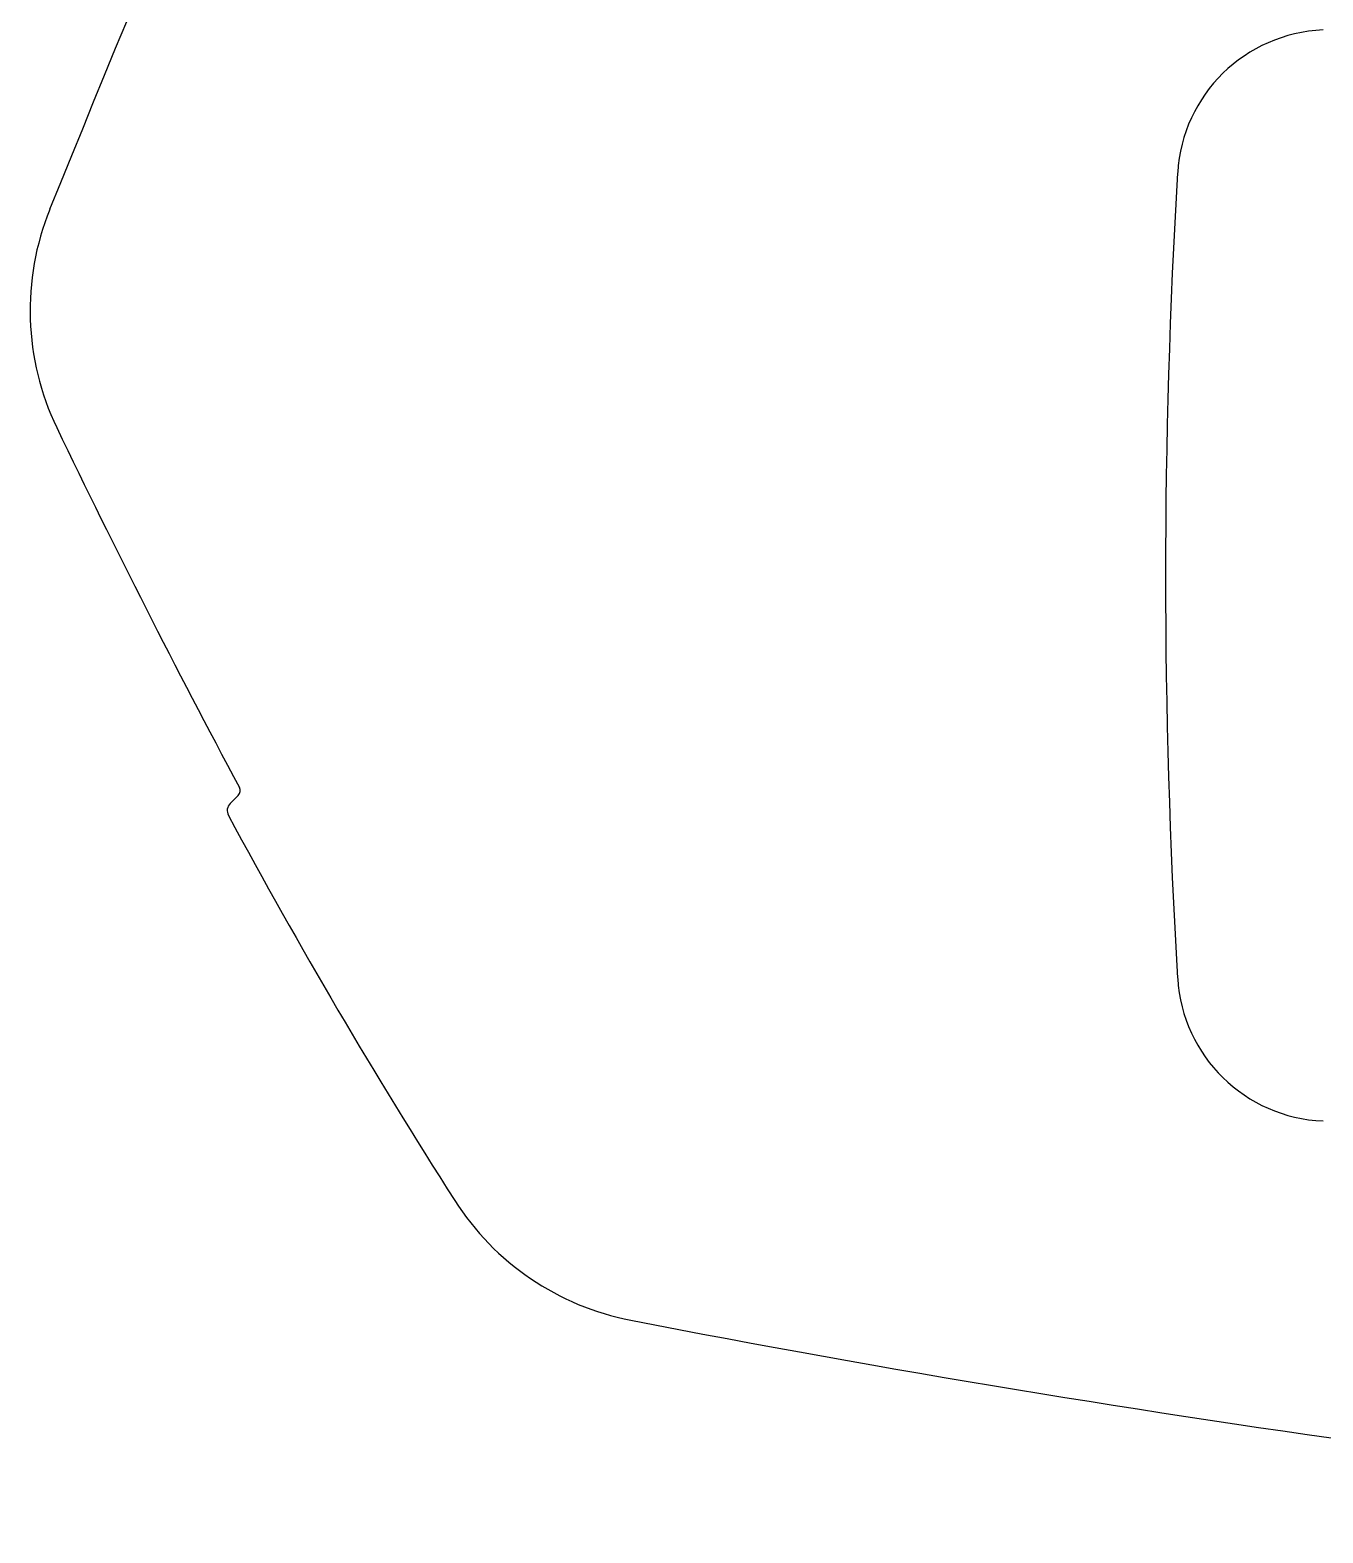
# Model space of a CAD drawing. Header units: millimetres. Extents: x -2078669 to -1085629, y -5987148 to 310365.
# Drawn here: x -1347163 to -1346205, y -4342856 to -4341743 of the extents above; entities that cross this region are included whole.
import ezdxf

# ---------------------------------------------------------------- set-up
doc = ezdxf.new("R2010")
doc.units = ezdxf.units.MM
doc.header["$LTSCALE"] = 500
doc.layers.add('D-BYP-STR8', color=5, linetype='Continuous', lineweight=25)

msp = doc.modelspace()

# ---------------------------------------------------------------- linework, layer by layer
at = {"layer": 'D-BYP-STR8'}
msp.add_line((-1347008.7, -4342309.8, 708000), (-1347014.6, -4342315.7, 708000), dxfattribs=at)
for centre, radius, start, end in [((-1330922.3, -4348430.3, 708000), 17500, 149.01223, 158.00335), ((-1346200, -4341855, 708000), 112.5, 92.3413, 176.5777), ((-1341321.3, -4342146.8, 708000), 5000, 176.5777, 183.4223), ((-1346962.9, -4341950.5, 708000), 200, 158.0034, 205.6886), ((-1340835, -4339002.9, 708000), 7000, 205.6886, 208.13637), ((-1347012.2, -4342306.2, 708000), 5, 315, 28.1364), ((-1347009.3, -4342321, 708000), 7.5, 135, 208.3426), ((-1343055.4, -4340188.2, 708000), 4500, 208.3426, 212.5587), ((-1346200, -4342438.6, 708000), 112.5, 183.4223, 267.6587), ((-1346679.6, -4342502.3, 708000), 200, 212.5587, 259.0307), ((-1344719.7, -4332390.5, 708000), 10500, 259.03067, 265.3719)]:
    msp.add_arc(centre, radius, start, end, dxfattribs=at)

doc.saveas('drawing.dxf')
